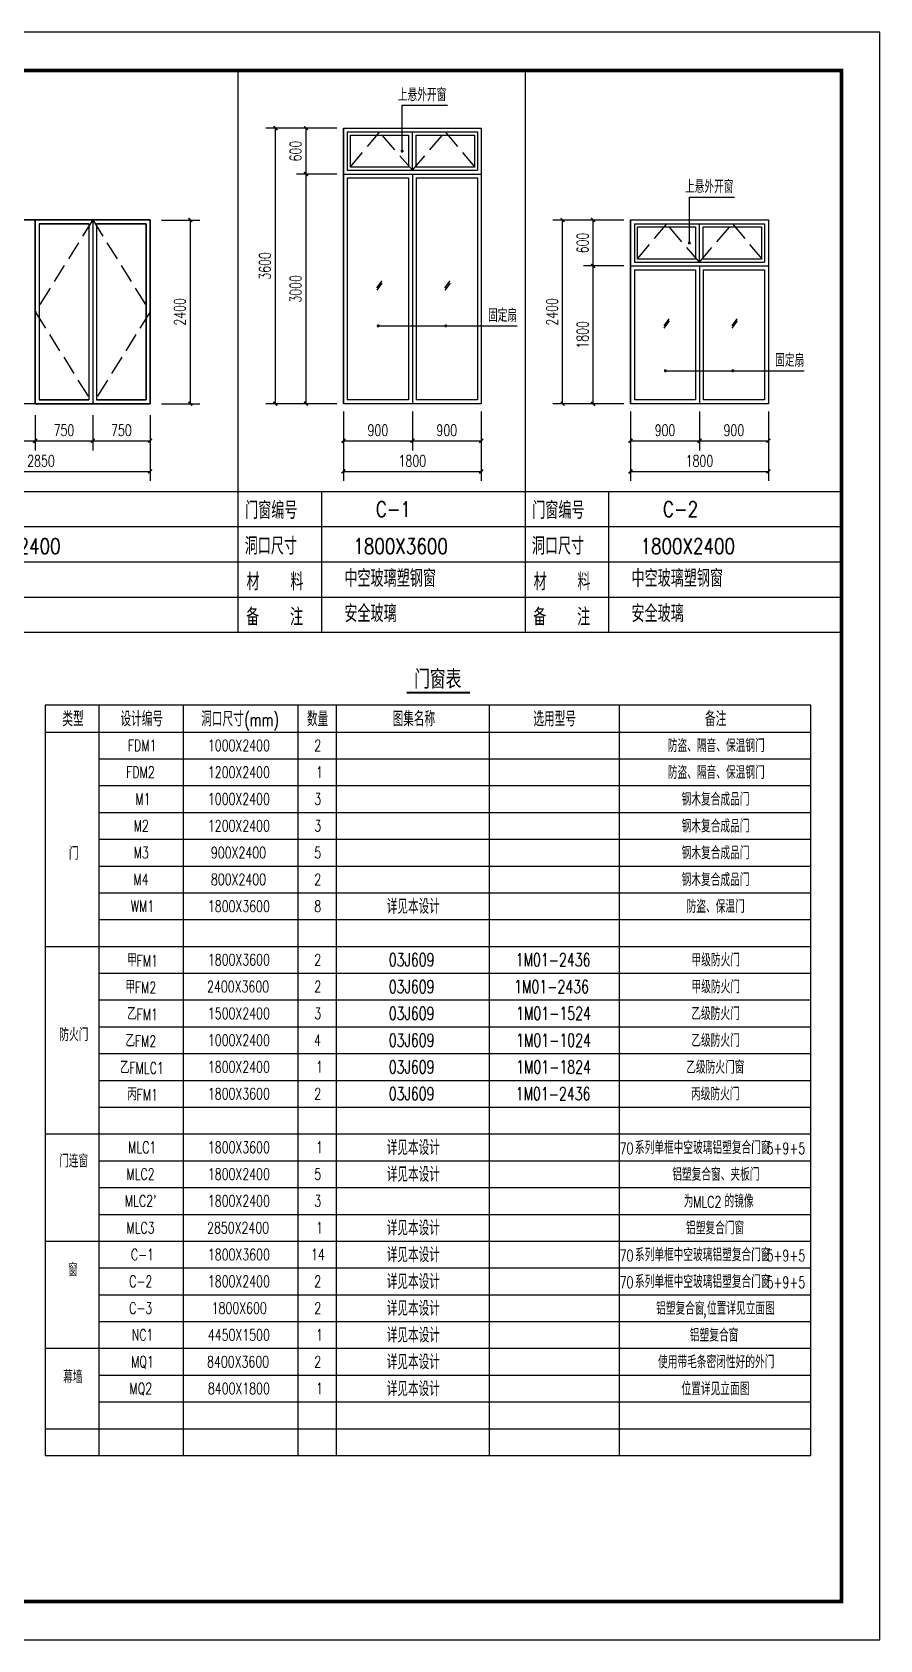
# Model space of a CAD drawing. Extents: x 63793 to 231107, y 20849 to 337643.
# Drawn here: x 157680 to 168755, y 20849 to 41849 of the extents above; entities that cross this region are included whole.
import ezdxf
from ezdxf.enums import TextEntityAlignment as Align

# ---------------------------------------------------------------- set-up
doc = ezdxf.new("R2010")
doc.units = 0
doc.header["$LTSCALE"] = 1000
doc.header["$MEASUREMENT"] = 0
doc.linetypes.add('DASH', pattern=[0.35, 0.25, -0.1])
for name, color, linetype in [('A-TEXT', 7, 'Continuous'), ('DIM_LEAD', 3, 'Continuous'), ('PUB_DIM', 3, 'Continuous'), ('PUB_TAB', 7, 'Continuous'), ('PUB_TEXT', 7, 'Continuous'), ('PUB_TITLE', 4, 'Continuous'), ('SPACE_HATCH', 8, 'Continuous'), ('TEXT', 7, 'Continuous'), ('WALL', 2, 'Continuous'), ('WINDOW', 4, 'Continuous'), ('新块$0$WINDOW', 4, 'Continuous'), ('网格', 144, 'Continuous')]:
    doc.layers.add(name, color=color, linetype=linetype)
doc.styles.add('_TCH_DIM', font='SIMPLEX', dxfattribs={"bigfont": 'GBCBIG'})
doc.styles.add('_TCH_DIM_T3', font='SIMPLEX', dxfattribs={"width": 0.705882, "bigfont": 'GBCBIG'})
doc.styles.add('_TCH_WDTABLE', font='SIMPLEX', dxfattribs={"bigfont": 'GBCBIG'})
doc.styles.add('HZXY', font='ROMAND1', dxfattribs={"width": 0.8, "bigfont": 'HZXY'})
doc.styles.add('XY', font='romans.shx', dxfattribs={"height": 3, "bigfont": 'hzxy.shx'})
doc.styles.add('宋体', font='SimSun.ttf', dxfattribs={"width": 0.7, "height": 3500})
doc.dimstyles.new('_TCH_ARCH&&50', dxfattribs={"dimtxt": 148.75, "dimasz": 50, "dimexe": 125, "dimexo": 150, "dimgap": 63.125, "dimtad": 1, "dimdec": 0, "dimzin": 0, "dimdsep": 46, "dimtxsty": '_TCH_DIM_T3', "dimblk": 'ARCHTICK', "dimcen": 0.09, "dimclrt": 7, "dimazin": 2, "dimtfac": 1, "dimtdec": 0, "dimtix": 1, "dimtmove": 2, "dimatfit": 3, "dimfxl": 0, "dimtolj": 1, "dimtzin": 0, "dimarcsym": 0})

# ---------------------------------------------------------------- blocks, each defined once
blk = doc.blocks.new('_ArchTick')
at = {"color": 0, "linetype": 'ByBlock', "const_width": 0.4}
blk.add_lwpolyline([(-0.5, -0.5), (0.5, 0.5)], dxfattribs=at)
blk = doc.blocks.new('*D546')
at = {"layer": 'Defpoints', "color": 0, "transparency": 16777216}
for p in [(165498, 36643), (167298, 36643), (167298, 36111)]:
    blk.add_point(p, dxfattribs=at)
at = {"layer": 'PUB_DIM', "color": 0, "lineweight": -2, "transparency": 16777216}
for p, q in [((165498, 36493), (165498, 35986)), ((167298, 36493), (167298, 35986)), ((165498, 36111), (167298, 36111))]:
    blk.add_line(p, q, dxfattribs=at)
at = {"layer": 'PUB_DIM', "color": 0, "lineweight": -2, "transparency": 16777216, "xscale": 50, "yscale": 50, "zscale": 50, "rotation": 180}
blk.add_blockref('_ArchTick', (165498, 36111), dxfattribs=at)
at = {"layer": 'PUB_DIM', "color": 0, "lineweight": -2, "transparency": 16777216, "xscale": 50, "yscale": 50, "zscale": 50}
blk.add_blockref('_ArchTick', (167298, 36111), dxfattribs=at)
at = {"layer": 'PUB_DIM', "color": 7, "transparency": 16777216, "insert": (166398, 36249), "char_height": 148.8, "attachment_point": 5, "style": '_TCH_DIM_T3'}
blk.add_mtext('\\A1;1800', dxfattribs=at)
blk = doc.blocks.new('*D547')
at = {"layer": 'Defpoints', "color": 0, "transparency": 16777216}
for p in [(166398, 37043), (167298, 37043), (167298, 36511)]:
    blk.add_point(p, dxfattribs=at)
at = {"layer": 'PUB_DIM', "color": 0, "lineweight": -2, "transparency": 16777216}
for p, q in [((166398, 36893), (166398, 36386)), ((167298, 36893), (167298, 36386)), ((166398, 36511), (167298, 36511))]:
    blk.add_line(p, q, dxfattribs=at)
at = {"layer": 'PUB_DIM', "color": 0, "lineweight": -2, "transparency": 16777216, "xscale": 50, "yscale": 50, "zscale": 50, "rotation": 180}
blk.add_blockref('_ArchTick', (166398, 36511), dxfattribs=at)
at = {"layer": 'PUB_DIM', "color": 0, "lineweight": -2, "transparency": 16777216, "xscale": 50, "yscale": 50, "zscale": 50}
blk.add_blockref('_ArchTick', (167298, 36511), dxfattribs=at)
at = {"layer": 'PUB_DIM', "color": 7, "transparency": 16777216, "insert": (166848, 36649), "char_height": 148.8, "attachment_point": 5, "style": '_TCH_DIM_T3'}
blk.add_mtext('\\A1;900', dxfattribs=at)
blk = doc.blocks.new('*D548')
at = {"layer": 'Defpoints', "color": 0, "transparency": 16777216}
for p in [(165498, 37043), (166398, 37043), (166398, 36511)]:
    blk.add_point(p, dxfattribs=at)
at = {"layer": 'PUB_DIM', "color": 0, "lineweight": -2, "transparency": 16777216}
for p, q in [((165498, 36893), (165498, 36386)), ((166398, 36893), (166398, 36386)), ((165498, 36511), (166398, 36511))]:
    blk.add_line(p, q, dxfattribs=at)
at = {"layer": 'PUB_DIM', "color": 0, "lineweight": -2, "transparency": 16777216, "xscale": 50, "yscale": 50, "zscale": 50, "rotation": 180}
blk.add_blockref('_ArchTick', (165498, 36511), dxfattribs=at)
at = {"layer": 'PUB_DIM', "color": 0, "lineweight": -2, "transparency": 16777216, "xscale": 50, "yscale": 50, "zscale": 50}
blk.add_blockref('_ArchTick', (166398, 36511), dxfattribs=at)
at = {"layer": 'PUB_DIM', "color": 7, "transparency": 16777216, "insert": (165948, 36649), "char_height": 148.8, "attachment_point": 5, "style": '_TCH_DIM_T3'}
blk.add_mtext('\\A1;900', dxfattribs=at)
blk = doc.blocks.new('*D549')
at = {"layer": 'Defpoints', "color": 0, "transparency": 16777216}
for p in [(165009, 38795), (165562, 38795), (165562, 36995)]:
    blk.add_point(p, dxfattribs=at)
at = {"layer": 'PUB_DIM', "color": 0, "lineweight": -2, "transparency": 16777216}
for p, q in [((165412, 38795), (164884, 38795)), ((165009, 36995), (165009, 38795)), ((165412, 36995), (164884, 36995))]:
    blk.add_line(p, q, dxfattribs=at)
at = {"layer": 'PUB_DIM', "color": 0, "lineweight": -2, "transparency": 16777216, "xscale": 50, "yscale": 50, "zscale": 50}
for p, rotation in [((165009, 38795), 90), ((165009, 36995), 270)]:
    blk.add_blockref('_ArchTick', p, dxfattribs=dict(at, rotation=rotation))
at = {"layer": 'PUB_DIM', "color": 7, "transparency": 16777216, "insert": (164872, 37895), "char_height": 148.8, "attachment_point": 5, "rotation": 90, "style": '_TCH_DIM_T3'}
blk.add_mtext('\\A1;1800', dxfattribs=at)
blk = doc.blocks.new('*D550')
at = {"layer": 'Defpoints', "color": 0, "transparency": 16777216}
for p in [(165009, 39395), (165562, 39395), (165562, 38795)]:
    blk.add_point(p, dxfattribs=at)
at = {"layer": 'PUB_DIM', "color": 0, "lineweight": -2, "transparency": 16777216}
for p, q in [((165412, 39395), (164884, 39395)), ((165009, 38795), (165009, 39395)), ((165412, 38795), (164884, 38795))]:
    blk.add_line(p, q, dxfattribs=at)
at = {"layer": 'PUB_DIM', "color": 0, "lineweight": -2, "transparency": 16777216, "xscale": 50, "yscale": 50, "zscale": 50}
for p, rotation in [((165009, 39395), 90), ((165009, 38795), 270)]:
    blk.add_blockref('_ArchTick', p, dxfattribs=dict(at, rotation=rotation))
at = {"layer": 'PUB_DIM', "color": 7, "transparency": 16777216, "insert": (164872, 39095), "char_height": 148.8, "attachment_point": 5, "rotation": 90, "style": '_TCH_DIM_T3'}
blk.add_mtext('\\A1;600', dxfattribs=at)
blk = doc.blocks.new('*D551')
at = {"layer": 'Defpoints', "color": 0, "transparency": 16777216}
for p in [(164609, 39395), (165162, 39395), (165162, 36995)]:
    blk.add_point(p, dxfattribs=at)
at = {"layer": 'PUB_DIM', "color": 0, "lineweight": -2, "transparency": 16777216}
for p, q in [((165012, 39395), (164484, 39395)), ((164609, 36995), (164609, 39395)), ((165012, 36995), (164484, 36995))]:
    blk.add_line(p, q, dxfattribs=at)
at = {"layer": 'PUB_DIM', "color": 0, "lineweight": -2, "transparency": 16777216, "xscale": 50, "yscale": 50, "zscale": 50}
for p, rotation in [((164609, 39395), 90), ((164609, 36995), 270)]:
    blk.add_blockref('_ArchTick', p, dxfattribs=dict(at, rotation=rotation))
at = {"layer": 'PUB_DIM', "color": 7, "transparency": 16777216, "insert": (164472, 38195), "char_height": 148.8, "attachment_point": 5, "rotation": 90, "style": '_TCH_DIM_T3'}
blk.add_mtext('\\A1;2400', dxfattribs=at)
blk = doc.blocks.new('*D552')
at = {"layer": 'Defpoints', "color": 0, "transparency": 16777216}
for p in [(161747, 36643), (163547, 36643), (163547, 36111)]:
    blk.add_point(p, dxfattribs=at)
at = {"layer": 'PUB_DIM', "color": 0, "lineweight": -2, "transparency": 16777216}
for p, q in [((161747, 36493), (161747, 35986)), ((163547, 36493), (163547, 35986)), ((161747, 36111), (163547, 36111))]:
    blk.add_line(p, q, dxfattribs=at)
at = {"layer": 'PUB_DIM', "color": 0, "lineweight": -2, "transparency": 16777216, "xscale": 50, "yscale": 50, "zscale": 50, "rotation": 180}
blk.add_blockref('_ArchTick', (161747, 36111), dxfattribs=at)
at = {"layer": 'PUB_DIM', "color": 0, "lineweight": -2, "transparency": 16777216, "xscale": 50, "yscale": 50, "zscale": 50}
blk.add_blockref('_ArchTick', (163547, 36111), dxfattribs=at)
at = {"layer": 'PUB_DIM', "color": 7, "transparency": 16777216, "insert": (162647, 36249), "char_height": 148.8, "attachment_point": 5, "style": '_TCH_DIM_T3'}
blk.add_mtext('\\A1;1800', dxfattribs=at)
blk = doc.blocks.new('*D553')
at = {"layer": 'Defpoints', "color": 0, "transparency": 16777216}
for p in [(162647, 37043), (163547, 37043), (163547, 36511)]:
    blk.add_point(p, dxfattribs=at)
at = {"layer": 'PUB_DIM', "color": 0, "lineweight": -2, "transparency": 16777216}
for p, q in [((162647, 36893), (162647, 36386)), ((163547, 36893), (163547, 36386)), ((162647, 36511), (163547, 36511))]:
    blk.add_line(p, q, dxfattribs=at)
at = {"layer": 'PUB_DIM', "color": 0, "lineweight": -2, "transparency": 16777216, "xscale": 50, "yscale": 50, "zscale": 50, "rotation": 180}
blk.add_blockref('_ArchTick', (162647, 36511), dxfattribs=at)
at = {"layer": 'PUB_DIM', "color": 0, "lineweight": -2, "transparency": 16777216, "xscale": 50, "yscale": 50, "zscale": 50}
blk.add_blockref('_ArchTick', (163547, 36511), dxfattribs=at)
at = {"layer": 'PUB_DIM', "color": 7, "transparency": 16777216, "insert": (163097, 36649), "char_height": 148.8, "attachment_point": 5, "style": '_TCH_DIM_T3'}
blk.add_mtext('\\A1;900', dxfattribs=at)
blk = doc.blocks.new('*D554')
at = {"layer": 'Defpoints', "color": 0, "transparency": 16777216}
for p in [(161747, 37043), (162647, 37043), (162647, 36511)]:
    blk.add_point(p, dxfattribs=at)
at = {"layer": 'PUB_DIM', "color": 0, "lineweight": -2, "transparency": 16777216}
for p, q in [((161747, 36893), (161747, 36386)), ((162647, 36893), (162647, 36386)), ((161747, 36511), (162647, 36511))]:
    blk.add_line(p, q, dxfattribs=at)
at = {"layer": 'PUB_DIM', "color": 0, "lineweight": -2, "transparency": 16777216, "xscale": 50, "yscale": 50, "zscale": 50, "rotation": 180}
blk.add_blockref('_ArchTick', (161747, 36511), dxfattribs=at)
at = {"layer": 'PUB_DIM', "color": 0, "lineweight": -2, "transparency": 16777216, "xscale": 50, "yscale": 50, "zscale": 50}
blk.add_blockref('_ArchTick', (162647, 36511), dxfattribs=at)
at = {"layer": 'PUB_DIM', "color": 7, "transparency": 16777216, "insert": (162197, 36649), "char_height": 148.8, "attachment_point": 5, "style": '_TCH_DIM_T3'}
blk.add_mtext('\\A1;900', dxfattribs=at)
blk = doc.blocks.new('*D555')
at = {"layer": 'Defpoints', "color": 0, "transparency": 16777216}
for p in [(161258, 39995), (161811, 39995), (161811, 36995)]:
    blk.add_point(p, dxfattribs=at)
at = {"layer": 'PUB_DIM', "color": 0, "lineweight": -2, "transparency": 16777216}
for p, q in [((161661, 39995), (161133, 39995)), ((161258, 36995), (161258, 39995)), ((161661, 36995), (161133, 36995))]:
    blk.add_line(p, q, dxfattribs=at)
at = {"layer": 'PUB_DIM', "color": 0, "lineweight": -2, "transparency": 16777216, "xscale": 50, "yscale": 50, "zscale": 50}
for p, rotation in [((161258, 39995), 90), ((161258, 36995), 270)]:
    blk.add_blockref('_ArchTick', p, dxfattribs=dict(at, rotation=rotation))
at = {"layer": 'PUB_DIM', "color": 7, "transparency": 16777216, "insert": (161121, 38495), "char_height": 148.8, "attachment_point": 5, "rotation": 90, "style": '_TCH_DIM_T3'}
blk.add_mtext('\\A1;3000', dxfattribs=at)
blk = doc.blocks.new('*D556')
at = {"layer": 'Defpoints', "color": 0, "transparency": 16777216}
for p in [(161258, 40595), (161811, 40595), (161811, 39995)]:
    blk.add_point(p, dxfattribs=at)
at = {"layer": 'PUB_DIM', "color": 0, "lineweight": -2, "transparency": 16777216}
for p, q in [((161661, 40595), (161133, 40595)), ((161258, 39995), (161258, 40595)), ((161661, 39995), (161133, 39995))]:
    blk.add_line(p, q, dxfattribs=at)
at = {"layer": 'PUB_DIM', "color": 0, "lineweight": -2, "transparency": 16777216, "xscale": 50, "yscale": 50, "zscale": 50}
for p, rotation in [((161258, 40595), 90), ((161258, 39995), 270)]:
    blk.add_blockref('_ArchTick', p, dxfattribs=dict(at, rotation=rotation))
at = {"layer": 'PUB_DIM', "color": 7, "transparency": 16777216, "insert": (161121, 40295), "char_height": 148.8, "attachment_point": 5, "rotation": 90, "style": '_TCH_DIM_T3'}
blk.add_mtext('\\A1;600', dxfattribs=at)
blk = doc.blocks.new('*D557')
at = {"layer": 'Defpoints', "color": 0, "transparency": 16777216}
for p in [(160858, 40595), (161411, 40595), (161411, 36995)]:
    blk.add_point(p, dxfattribs=at)
at = {"layer": 'PUB_DIM', "color": 0, "lineweight": -2, "transparency": 16777216}
for p, q in [((161261, 40595), (160733, 40595)), ((160858, 36995), (160858, 40595)), ((161261, 36995), (160733, 36995))]:
    blk.add_line(p, q, dxfattribs=at)
at = {"layer": 'PUB_DIM', "color": 0, "lineweight": -2, "transparency": 16777216, "xscale": 50, "yscale": 50, "zscale": 50}
for p, rotation in [((160858, 40595), 90), ((160858, 36995), 270)]:
    blk.add_blockref('_ArchTick', p, dxfattribs=dict(at, rotation=rotation))
at = {"layer": 'PUB_DIM', "color": 7, "transparency": 16777216, "insert": (160721, 38795), "char_height": 148.8, "attachment_point": 5, "rotation": 90, "style": '_TCH_DIM_T3'}
blk.add_mtext('\\A1;3600', dxfattribs=at)
blk = doc.blocks.new('*D561')
at = {"layer": 'Defpoints', "color": 0, "transparency": 16777216}
for p in [(156371, 36995), (159221, 36995), (159221, 36111)]:
    blk.add_point(p, dxfattribs=at)
at = {"layer": 'PUB_DIM', "color": 0, "lineweight": -2, "transparency": 16777216}
for p, q in [((156371, 36845), (156371, 35986)), ((159221, 36845), (159221, 35986)), ((156371, 36111), (159221, 36111))]:
    blk.add_line(p, q, dxfattribs=at)
at = {"layer": 'PUB_DIM', "color": 0, "lineweight": -2, "transparency": 16777216, "xscale": 50, "yscale": 50, "zscale": 50, "rotation": 180}
blk.add_blockref('_ArchTick', (156371, 36111), dxfattribs=at)
at = {"layer": 'PUB_DIM', "color": 0, "lineweight": -2, "transparency": 16777216, "xscale": 50, "yscale": 50, "zscale": 50}
blk.add_blockref('_ArchTick', (159221, 36111), dxfattribs=at)
at = {"layer": 'PUB_DIM', "color": 7, "transparency": 16777216, "insert": (157796, 36249), "char_height": 148.8, "attachment_point": 5, "style": '_TCH_DIM_T3'}
blk.add_mtext('\\A1;2850', dxfattribs=at)
blk = doc.blocks.new('*D562')
at = {"layer": 'Defpoints', "color": 0, "transparency": 16777216}
for p in [(158471, 36995), (159221, 36995), (159221, 36511)]:
    blk.add_point(p, dxfattribs=at)
at = {"layer": 'PUB_DIM', "color": 0, "lineweight": -2, "transparency": 16777216}
for p, q in [((158471, 36845), (158471, 36386)), ((159221, 36845), (159221, 36386)), ((158471, 36511), (159221, 36511))]:
    blk.add_line(p, q, dxfattribs=at)
at = {"layer": 'PUB_DIM', "color": 0, "lineweight": -2, "transparency": 16777216, "xscale": 50, "yscale": 50, "zscale": 50, "rotation": 180}
blk.add_blockref('_ArchTick', (158471, 36511), dxfattribs=at)
at = {"layer": 'PUB_DIM', "color": 0, "lineweight": -2, "transparency": 16777216, "xscale": 50, "yscale": 50, "zscale": 50}
blk.add_blockref('_ArchTick', (159221, 36511), dxfattribs=at)
at = {"layer": 'PUB_DIM', "color": 7, "transparency": 16777216, "insert": (158846, 36649), "char_height": 148.8, "attachment_point": 5, "style": '_TCH_DIM_T3'}
blk.add_mtext('\\A1;750', dxfattribs=at)
blk = doc.blocks.new('*D563')
at = {"layer": 'Defpoints', "color": 0, "transparency": 16777216}
for p in [(157721, 36995), (158471, 36995), (158471, 36511)]:
    blk.add_point(p, dxfattribs=at)
at = {"layer": 'PUB_DIM', "color": 0, "lineweight": -2, "transparency": 16777216}
for p, q in [((157721, 36845), (157721, 36386)), ((158471, 36845), (158471, 36386)), ((157721, 36511), (158471, 36511))]:
    blk.add_line(p, q, dxfattribs=at)
at = {"layer": 'PUB_DIM', "color": 0, "lineweight": -2, "transparency": 16777216, "xscale": 50, "yscale": 50, "zscale": 50, "rotation": 180}
blk.add_blockref('_ArchTick', (157721, 36511), dxfattribs=at)
at = {"layer": 'PUB_DIM', "color": 0, "lineweight": -2, "transparency": 16777216, "xscale": 50, "yscale": 50, "zscale": 50}
blk.add_blockref('_ArchTick', (158471, 36511), dxfattribs=at)
at = {"layer": 'PUB_DIM', "color": 7, "transparency": 16777216, "insert": (158096, 36649), "char_height": 148.8, "attachment_point": 5, "style": '_TCH_DIM_T3'}
blk.add_mtext('\\A1;750', dxfattribs=at)
blk = doc.blocks.new('*D564')
at = {"layer": 'Defpoints', "color": 0, "transparency": 16777216}
for p in [(157046, 36995), (157721, 36995), (157721, 36511)]:
    blk.add_point(p, dxfattribs=at)
at = {"layer": 'PUB_DIM', "color": 0, "lineweight": -2, "transparency": 16777216}
for p, q in [((157046, 36845), (157046, 36386)), ((157721, 36845), (157721, 36386)), ((157046, 36511), (157721, 36511))]:
    blk.add_line(p, q, dxfattribs=at)
at = {"layer": 'PUB_DIM', "color": 0, "lineweight": -2, "transparency": 16777216, "xscale": 50, "yscale": 50, "zscale": 50, "rotation": 180}
blk.add_blockref('_ArchTick', (157046, 36511), dxfattribs=at)
at = {"layer": 'PUB_DIM', "color": 0, "lineweight": -2, "transparency": 16777216, "xscale": 50, "yscale": 50, "zscale": 50}
blk.add_blockref('_ArchTick', (157721, 36511), dxfattribs=at)
at = {"layer": 'PUB_DIM', "color": 7, "transparency": 16777216, "insert": (157384, 36649), "char_height": 148.8, "attachment_point": 5, "style": '_TCH_DIM_T3'}
blk.add_mtext('\\A1;675', dxfattribs=at)
blk = doc.blocks.new('*D566')
at = {"layer": 'Defpoints', "color": 0, "transparency": 16777216}
for p in [(159221, 39395), (159747, 39395), (159221, 36995)]:
    blk.add_point(p, dxfattribs=at)
at = {"layer": 'PUB_DIM', "color": 0, "lineweight": -2, "transparency": 16777216}
for p, q in [((159371, 39395), (159872, 39395)), ((159747, 36995), (159747, 39395)), ((159371, 36995), (159872, 36995))]:
    blk.add_line(p, q, dxfattribs=at)
at = {"layer": 'PUB_DIM', "color": 0, "lineweight": -2, "transparency": 16777216, "xscale": 50, "yscale": 50, "zscale": 50}
for p, rotation in [((159747, 39395), 90), ((159747, 36995), 270)]:
    blk.add_blockref('_ArchTick', p, dxfattribs=dict(at, rotation=rotation))
at = {"layer": 'PUB_DIM', "color": 7, "transparency": 16777216, "insert": (159609, 38195), "char_height": 148.8, "attachment_point": 5, "rotation": 90, "style": '_TCH_DIM_T3'}
blk.add_mtext('\\A1;2400', dxfattribs=at)

msp = doc.modelspace()

# ---------------------------------------------------------------- linework, layer by layer
at = {"ltscale": 5}
for p, q in [((161464.3, 34006.3), (161464.3, 35846.3)), ((165215.4, 34006.3), (165215.4, 35846.3)), ((168254.7, 35386.3), (140304.7, 35386.3)), ((168254.7, 34926.3), (140304.7, 34926.3)), ((168254.7, 34466.3), (140304.7, 34466.3))]:
    msp.add_line(p, q, dxfattribs=at)
at = {"color": 0, "const_width": 27}
msp.add_lwpolyline([(162570.8, 33222.8), (163399.1, 33222.8)], dxfattribs=at)
at = {"layer": 'DIM_LEAD'}
for p, q in [((162514.7, 40295.3), (162514.7, 40894.2)), ((162514.7, 40295.3), (162514.7, 40894.2)), ((162514.7, 40894.2), (163104.7, 40894.2)), ((166265.7, 39095.3), (166265.7, 39694.2)), ((166265.7, 39095.3), (166265.7, 39694.2)), ((166265.7, 39694.2), (166855.7, 39694.2)), ((162201.7, 38012.6), (163594.1, 38012.6)), ((162201.7, 38012.6), (163594.1, 38012.6)), ((163082.8, 38012.6), (163594.1, 38012.6)), ((163594.1, 38012.6), (164015.8, 38012.6)), ((165952.7, 37426.5), (167345.1, 37426.5)), ((165952.7, 37426.5), (167345.1, 37426.5)), ((166833.9, 37426.5), (167345.1, 37426.5)), ((167345.1, 37426.5), (167766.8, 37426.5))]:
    msp.add_line(p, q, dxfattribs=at)
at = {"layer": 'DIM_LEAD', "const_width": 20}
for points in [[(162514.7, 40285.3, 1), (162514.7, 40305.3, 1)], [(162514.7, 40285.3, 1), (162514.7, 40305.3, 1)], [(166265.7, 39085.3, 1), (166265.7, 39105.3, 1)], [(166265.7, 39085.3, 1), (166265.7, 39105.3, 1)], [(162191.7, 38012.6, 1), (162211.7, 38012.6, 1)], [(162191.7, 38012.6, 1), (162211.7, 38012.6, 1)], [(163072.8, 38012.6, 1), (163092.8, 38012.6, 1)], [(165942.7, 37426.5, 1), (165962.7, 37426.5, 1)], [(165942.7, 37426.5, 1), (165962.7, 37426.5, 1)], [(166823.9, 37426.5, 1), (166843.9, 37426.5, 1)]]:
    msp.add_lwpolyline(points, format="xyb", close=True, dxfattribs=at)
at = {"layer": 'PUB_TAB'}
msp.add_lwpolyline([(157850.9, 23256.8), (167850.9, 23256.8), (167850.9, 33056.8), (157850.9, 33056.8)], close=True, dxfattribs=at)
for points in [[(158550.9, 33056.8), (158550.9, 23256.8)], [(159650.9, 33056.8), (159650.9, 23256.8)], [(161150.9, 33056.8), (161150.9, 23256.8)], [(161650.9, 33056.8), (161650.9, 23256.8)], [(163650.9, 33056.8), (163650.9, 23256.8)], [(165350.9, 33056.8), (165350.9, 23256.8)], [(157850.9, 32706.8), (167850.9, 32706.8)], [(158550.9, 32356.8), (167850.9, 32356.8)], [(158550.9, 32006.8), (167850.9, 32006.8)], [(158550.9, 31656.8), (167850.9, 31656.8)], [(158550.9, 31306.8), (167850.9, 31306.8)], [(158550.9, 30956.8), (167850.9, 30956.8)], [(158550.9, 30606.8), (167850.9, 30606.8)], [(158550.9, 30256.8), (167850.9, 30256.8)], [(157850.9, 29906.8), (167850.9, 29906.8)], [(158550.9, 29556.8), (167850.9, 29556.8)], [(158550.9, 29206.8), (167850.9, 29206.8)], [(158550.9, 28856.8), (167850.9, 28856.8)], [(158550.9, 28506.8), (167850.9, 28506.8)], [(158550.9, 28156.8), (167850.9, 28156.8)], [(158550.9, 27806.8), (167850.9, 27806.8)], [(157850.9, 27456.8), (167850.9, 27456.8)], [(158550.9, 27106.8), (167850.9, 27106.8)], [(158550.9, 26756.8), (167850.9, 26756.8)], [(158550.9, 26406.8), (167850.9, 26406.8)], [(157850.9, 26056.8), (167850.9, 26056.8)], [(158550.9, 25706.8), (167850.9, 25706.8)], [(158550.9, 25356.8), (167850.9, 25356.8)], [(158550.9, 25006.8), (167850.9, 25006.8)], [(157850.9, 24656.8), (167850.9, 24656.8)], [(158550.9, 24306.8), (167850.9, 24306.8)], [(158550.9, 23956.8), (167850.9, 23956.8)], [(157850.9, 23606.8), (167850.9, 23606.8)]]:
    msp.add_lwpolyline(points, dxfattribs=at)
at = {"layer": 'PUB_TITLE'}
msp.add_lwpolyline([(139054.7, 20848.8), (168754.7, 20848.8), (168754.7, 41848.8), (139054.7, 41848.8)], close=True, dxfattribs=at)
at = {"layer": 'PUB_TITLE', "const_width": 50}
msp.add_lwpolyline([(140304.7, 21348.8), (168254.7, 21348.8), (168254.7, 41348.8), (140304.7, 41348.8)], close=True, dxfattribs=at)
at = {"layer": 'SPACE_HATCH', "linetype": 'DASH'}
for points in [[(162647, 40045.3), (162217, 40545.3), (161797, 40045.3)], [(162647, 40045.3), (163077, 40545.3), (163497, 40045.3)], [(158471.1, 39395.3), (157721.1, 38195.3), (158471.1, 36995.3)], [(158471.1, 39395.3), (159221.1, 38195.3), (158471.1, 36995.3)], [(166398, 38845.3), (165968, 39345.3), (165548, 38845.3)], [(166398, 38845.3), (166828, 39345.3), (167248, 38845.3)]]:
    msp.add_lwpolyline(points, dxfattribs=at)
at = {"layer": 'WALL', "ltscale": 5}
for p, q in [((160368.6, 41348.8), (160368.6, 34006.3)), ((164119.7, 41348.8), (164119.7, 34006.3)), ((168254.7, 35846.3), (140304.7, 35846.3)), ((168254.7, 34006.3), (140304.7, 34006.3))]:
    msp.add_line(p, q, dxfattribs=at)
at = {"layer": 'WINDOW'}
for p, q in [((162247.6, 38601.5), (162180.1, 38508.2)), ((162250.6, 38571.7), (162183.1, 38478.4)), ((163136.1, 38601.5), (163068.6, 38508.2)), ((163139.1, 38571.7), (163071.6, 38478.4)), ((165998.7, 38106.3), (165931.1, 38013.1)), ((166001.6, 38076.6), (165934.1, 37983.3)), ((166887.1, 38106.3), (166819.6, 38013.1)), ((166890.1, 38076.6), (166822.6, 37983.3))]:
    msp.add_line(p, q, dxfattribs=at)
at = {"layer": '新块$0$WINDOW'}
for p, q in [((161747, 40595.3), (161747, 36995.3)), ((161797, 40545.3), (161797, 40045.3)), ((162647, 40045.3), (162647, 40545.3)), ((161747, 39995.3), (163547, 39995.3)), ((161797, 40045.3), (163447, 40045.3)), ((161797, 40045.3), (163497, 40045.3)), ((161797, 39945.3), (161797, 37045.3)), ((161797, 39945.3), (162597, 39945.3)), ((162597, 39945.3), (162597, 37045.3)), ((162647, 39995.3), (162647, 36995.3)), ((162697, 39945.3), (162697, 37045.3)), ((162697, 39945.3), (163497, 39945.3)), ((159221.1, 39395.3), (156370.9, 39395.3)), ((156420.9, 39395.3), (159171.1, 39395.3)), ((159221.1, 39395.3), (157721.1, 39395.3)), ((157721.1, 39395.3), (157721.1, 36995.3)), ((157721.1, 39395.3), (157721.1, 39345.3)), ((157771.1, 39345.3), (157771.1, 37045.3)), ((158421.1, 39345.3), (158421.1, 37045.3)), ((158471.1, 39395.3), (158471.1, 37045.3)), ((158471.1, 39395.3), (158471.1, 39345.3)), ((158521.1, 39345.3), (158521.1, 37045.3)), ((159221.1, 39395.3), (159221.1, 36995.3)), ((159221.1, 39395.3), (159221.1, 36995.3)), ((159221.1, 39395.3), (159221.1, 39345.3)), ((165498, 39395.3), (165498, 36995.3)), ((165548, 39345.3), (165548, 38845.3)), ((166398, 38845.3), (166398, 39345.3)), ((165498, 38795.3), (167298, 38795.3)), ((165548, 38845.3), (167198, 38845.3)), ((165548, 38845.3), (167248, 38845.3)), ((165548, 38745.3), (165548, 37045.3)), ((165548, 38745.3), (166348, 38745.3)), ((166348, 38745.3), (166348, 37045.3)), ((166398, 38795.3), (166398, 36995.3)), ((166448, 38745.3), (166448, 37045.3)), ((166448, 38745.3), (167248, 38745.3)), ((157771.1, 38145.3), (157771.1, 37045.3)), ((158471.1, 38145.3), (158471.1, 36995.3)), ((158521.1, 38145.3), (158521.1, 37045.3)), ((157721.1, 36995.3), (159221.1, 36995.3)), ((157771.1, 37045.3), (158421.1, 37045.3)), ((158521.1, 37045.3), (159171.1, 37045.3)), ((163547, 36995.3), (161747, 36995.3)), ((162597, 37045.3), (161797, 37045.3)), ((163497, 37045.3), (162697, 37045.3)), ((167298, 36995.3), (165498, 36995.3)), ((166348, 37045.3), (165548, 37045.3)), ((167248, 37045.3), (166448, 37045.3))]:
    msp.add_line(p, q, dxfattribs=at)
for points in [[(161747, 36995.3), (161747, 40595.3), (163547, 40595.3), (163547, 36995.3)], [(161797, 40545.3), (163497, 40545.3), (163497, 40045.3)], [(163497, 39945.3), (163497, 37045.3)], [(157721.1, 36995.3), (157721.1, 39395.3), (159221.1, 39395.3), (159221.1, 36995.3)], [(159221.1, 36995.3), (159221.1, 39395.3), (157721.1, 39395.3)], [(158421.1, 39345.3), (157771.1, 39345.3)], [(157771.1, 39345.3), (158421.1, 39345.3)], [(159171.1, 37045.3), (159171.1, 39345.3), (158521.1, 39345.3)], [(158521.1, 39345.3), (159171.1, 39345.3), (159171.1, 37045.3), (158521.1, 37045.3)], [(165498, 36995.3), (165498, 39395.3), (167298, 39395.3), (167298, 36995.3)], [(165548, 39345.3), (167248, 39345.3), (167248, 38845.3)], [(167248, 38745.3), (167248, 37045.3)], [(159171.1, 37045.3), (159171.1, 38145.3)], [(158421.1, 37045.3), (157771.1, 37045.3)]]:
    msp.add_lwpolyline(points, dxfattribs=at)
for points in [[(162597, 40085.3), (161837, 40085.3), (161837, 40505.3), (162597, 40505.3), (162597, 40085.3)], [(162697, 40085.3), (162697, 40505.3), (163457, 40505.3), (163457, 40085.3), (162697, 40085.3)], [(156370.9, 39395.3), (159221.1, 39395.3), (159221.1, 36995.3), (156370.9, 36995.3)], [(166348, 38885.3), (165588, 38885.3), (165588, 39305.3), (166348, 39305.3), (166348, 38885.3)], [(166448, 38885.3), (166448, 39305.3), (167208, 39305.3), (167208, 38885.3), (166448, 38885.3)]]:
    msp.add_lwpolyline(points, close=True, dxfattribs=at)
at = {"layer": '网格'}
msp.add_line((159221.1, 36995.3), (159221.1, 39395.3), dxfattribs=at)

# ---------------------------------------------------------------- texts
at = {"layer": 'A-TEXT', "color": 3, "style": 'XY', "width": 0.8}
for s, p in [('门窗编号', (160462.5, 35490.6)), ('门窗编号', (164213.6, 35490.6)), ('洞口尺寸', (160456.9, 35024.6)), ('洞口尺寸', (164208, 35024.6)), ('材   料', (160480.8, 34558.5)), ('中空玻璃塑钢窗', (161759.1, 34602.4)), ('材   料', (164231.8, 34558.5)), ('中空玻璃塑钢窗', (165510.1, 34602.4)), ('备   注', (160475.8, 34098.5)), ('安全玻璃', (161759.1, 34142.4)), ('备   注', (164226.9, 34098.5)), ('安全玻璃', (165510.1, 34142.4))]:
    msp.add_text(s, height=224.84, dxfattribs=at).set_placement(p)
at = {"layer": 'PUB_TAB', "style": '_TCH_WDTABLE'}
for s, height, p in [('类型', 192.91, (158075.4, 32781.8)), ('设计编号', 192.91, (158833.9, 32781.8)), ('洞口尺寸', 192.91, (159888.7, 32781.8)), ('数量', 192.91, (161271.2, 32781.8)), ('图集名称', 192.91, (162389.2, 32781.8)), ('选用型号', 192.91, (164228.7, 32781.8)), ('备注', 192.91, (166470.1, 32781.8)), ('防盗、隔音、保温钢门', 168.79, (165984.4, 32444.3)), ('防盗、隔音、保温钢门', 168.79, (165984.4, 32094.3)), ('钢木复合成品门', 168.79, (166165, 31744.3)), ('钢木复合成品门', 168.79, (166165, 31394.3)), ('门', 168.8, (158160, 31038.1)), ('钢木复合成品门', 168.79, (166165, 31044.3)), ('钢木复合成品门', 168.79, (166165, 30694.3)), ('详见本设计', 192.91, (162312.6, 30331.8)), ('防盗、保温门', 168.79, (166230.1, 30344.3)), ('乙', 168.8, (158922, 28944.3)), ('乙级防火门', 168.79, (166291.6, 28944.3)), ('防火门', 168.79, (158035.3, 28669.7)), ('乙级防火门', 168.79, (166291.6, 28594.3)), ('乙', 168.8, (158899.5, 28594.3)), ('乙', 168.8, (158827, 28244.3)), ('乙级防火门窗', 168.79, (166225.5, 28244.3)), ('丙', 168.8, (158922, 27894.3)), ('丙级防火门', 168.79, (166287.8, 27894.3)), ('详见本设计', 192.91, (162312.6, 27181.8)), ('系列单框中空玻璃铝塑复合门窗', 168.794, (165555, 27194.3)), ('门连窗', 168.79, (158032.5, 27019.3)), ('详见本设计', 192.91, (162312.6, 26831.8)), ('铝塑复合窗、夹板门', 168.79, (166043, 26844.3)), ('为', 168.8, (166192.7, 26494.3)), ('的镜像', 168.79, (166725.6, 26494.3)), ('详见本设计', 192.91, (162312.6, 26131.8)), ('铝塑复合门窗', 168.79, (166222.7, 26144.3)), ('详见本设计', 192.91, (162312.6, 25781.8)), ('系列单框中空玻璃铝塑复合门窗', 168.794, (165555, 25794.3)), ('窗', 168.8, (158149.7, 25599.5)), ('详见本设计', 192.91, (162312.6, 25431.8)), ('系列单框中空玻璃铝塑复合门窗', 168.794, (165555, 25444.3)), ('详见本设计', 192.91, (162312.6, 25081.8)), ('铝塑复合窗', 168.79, (165831.9, 25094.3)), ('位置详见立面图', 168.79, (166496.2, 25094.3)), ('详见本设计', 192.91, (162312.6, 24731.8)), ('铝塑复合窗', 168.79, (166272.9, 24744.3)), ('详见本设计', 192.91, (162312.6, 24381.8)), ('使用带毛条密闭性好的外门', 168.794, (165857.8, 24394.3)), ('幕墙', 168.79, (158085.5, 24199.5)), ('详见本设计', 192.91, (162312.6, 24031.8)), ('位置详见立面图', 168.79, (166164, 24044.3))]:
    msp.add_text(s, height=height, dxfattribs=at).set_placement(p)
at = {"layer": 'PUB_TAB', "style": '_TCH_WDTABLE', "width": 0.705882}
for s, height, p in [('(mm)', 170, (160450.4, 32781.8)), ('FDM1', 148.75, (158930.9, 32457.5)), ('1000X2400', 148.75, (159975.9, 32457.5)), ('2', 148.8, (161365.9, 32457.5)), ('FDM2', 148.75, (158908.4, 32107.5)), ('1200X2400', 148.75, (159975.9, 32107.5)), ('1', 148.8, (161388.4, 32107.5)), ('M1', 148.75, (159028.4, 31757.5)), ('1000X2400', 148.75, (159975.9, 31757.5)), ('3', 148.8, (161365.9, 31757.5)), ('M2', 148.75, (159005.9, 31407.5)), ('1200X2400', 148.75, (159975.9, 31407.5)), ('3', 148.8, (161365.9, 31407.5)), ('M3', 148.75, (159005.9, 31057.5)), ('900X2400', 148.75, (160015.9, 31057.5)), ('5', 148.8, (161365.9, 31057.5)), ('M4', 148.75, (159003.4, 30707.5)), ('800X2400', 148.75, (160015.9, 30707.5)), ('2', 148.8, (161365.9, 30707.5)), ('WM1', 148.75, (158968.4, 30357.5)), ('1800X3600', 148.75, (159975.9, 30357.5)), ('8', 148.8, (161365.9, 30357.5)), ('1800X3600', 148.75, (159975.9, 29657.5)), ('2', 148.8, (161365.9, 29657.5)), ('03J609', 170, (162339.5, 29646.8)), ('2400X3600', 148.75, (159965.9, 29307.5)), ('2', 148.8, (161365.9, 29307.5)), ('03J609', 170, (162339.5, 29296.8)), ('FM1', 148.75, (159044.9, 28944.3)), ('1500X2400', 148.75, (159975.9, 28957.5)), ('3', 148.8, (161365.9, 28957.5)), ('03J609', 170, (162339.5, 28946.8)), ('FM2', 148.75, (159022.4, 28594.3)), ('1000X2400', 148.75, (159975.9, 28607.5)), ('4', 148.8, (161363.4, 28607.5)), ('03J609', 170, (162339.5, 28596.8)), ('FMLC1', 148.75, (158949.9, 28244.3)), ('1800X2400', 148.75, (159975.9, 28257.5)), ('1', 148.8, (161388.4, 28257.5)), ('03J609', 170, (162339.5, 28246.8)), ('FM1', 148.75, (159044.9, 27894.3)), ('1800X3600', 148.75, (159975.9, 27907.5)), ('2', 148.8, (161365.9, 27907.5)), ('03J609', 170, (162339.5, 27896.8)), ('MLC1', 148.75, (158933.4, 27207.5)), ('1800X3600', 148.75, (159975.9, 27207.5)), ('1', 148.8, (161388.4, 27207.5)), ('70', 148.75, (165355, 27194.3)), ('5+9+5', 148.75, (167275.2, 27194.3)), ('MLC2', 148.75, (158910.9, 26857.5)), ('1800X2400', 148.75, (159975.9, 26857.5)), ('5', 148.8, (161365.9, 26857.5)), ("MLC2'", 148.75, (158890.9, 26507.5)), ('1800X2400', 148.75, (159975.9, 26507.5)), ('3', 148.8, (161365.9, 26507.5)), ('MLC2', 148.75, (166315.6, 26494.3)), ('MLC3', 148.75, (158910.9, 26157.5)), ('2850X2400', 148.75, (159965.9, 26157.5)), ('1', 148.8, (161388.4, 26157.5)), ('C-1', 148.75, (158970.9, 25807.5)), ('1800X3600', 148.75, (159975.9, 25807.5)), ('14', 148.75, (161323.4, 25807.5)), ('70', 148.75, (165355, 25794.3)), ('5+9+5', 148.75, (167275.2, 25794.3)), ('C-2', 148.75, (158948.4, 25457.5)), ('1800X2400', 148.75, (159975.9, 25457.5)), ('2', 148.8, (161365.9, 25457.5)), ('70', 148.75, (165355, 25444.3)), ('5+9+5', 148.75, (167275.2, 25444.3)), ('C-3', 148.75, (158948.4, 25107.5)), ('1800X600', 148.75, (160025.9, 25107.5)), ('2', 148.8, (161365.9, 25107.5)), (',', 148.8, (166446.2, 25094.3)), ('NC1', 148.75, (158980.9, 24757.5)), ('4450X1500', 148.75, (159975.9, 24757.5)), ('1', 148.8, (161388.4, 24757.5)), ('MQ1', 148.75, (158973.4, 24407.5)), ('8400X3600', 148.75, (159965.9, 24407.5)), ('2', 148.8, (161365.9, 24407.5)), ('MQ2', 148.75, (158950.9, 24057.5)), ('8400X1800', 148.75, (159975.9, 24057.5)), ('1', 148.8, (161388.4, 24057.5))]:
    msp.add_text(s, height=height, dxfattribs=at).set_placement(p)
at = {"layer": 'PUB_TAB', "color": 3, "style": '_TCH_WDTABLE'}
for s, height, p in [('甲级防火门', 168.79, (166294.4, 29644.3)), ('甲', 168.8, (158922, 29644.3)), ('甲', 168.8, (158899.5, 29294.3)), ('甲级防火门', 168.79, (166294.4, 29294.3))]:
    msp.add_text(s, height=height, dxfattribs=at).set_placement(p)
at = {"layer": 'PUB_TAB', "color": 3, "style": '_TCH_WDTABLE', "width": 0.705882}
for s, height, p in [('FM1', 148.75, (159044.9, 29644.3)), ('1M01-2436', 170, (163996.8, 29646.8)), ('FM2', 148.75, (159022.4, 29294.3)), ('1M01-2436', 170, (163976.8, 29296.8)), ('1M01-1524', 170, (164002.5, 28946.8)), ('1M01-1024', 170, (164002.5, 28596.8)), ('1M01-1824', 170, (164002.5, 28246.8)), ('1M01-2436', 170, (163996.8, 27896.8))]:
    msp.add_text(s, height=height, dxfattribs=at).set_placement(p)
at = {"layer": 'PUB_TEXT', "style": '_TCH_DIM'}
for s, p in [('上悬外开窗', (162458.3, 40946.7)), ('上悬外开窗', (166209.3, 39746.7)), ('固定扇', (163635.6, 38065.1)), ('固定扇', (167386.7, 37479))]:
    msp.add_text(s, height=168.79, dxfattribs=at).set_placement(p)
at = {"layer": 'PUB_TEXT', "style": '宋体', "width": 0.7}
msp.add_text('门窗表', height=215.32, dxfattribs=at).set_placement((162671, 33296.6))
at = {"layer": 'TEXT', "style": 'HZXY', "width": 0.8}
for s, p in [('C-1', (162629.3, 35617.7)), ('C-2', (166380.3, 35617.7)), ('2850X2400', (158051.6, 35135)), ('1800X3600', (163111.3, 35135)), ('1800X2400', (166862.4, 35135))]:
    msp.add_text(s, height=200, dxfattribs=at).set_placement(p, align=Align.MIDDLE_RIGHT)

# ---------------------------------------------------------------- dimensions: what is measured, and where the dimension line sits
at = {"layer": 'PUB_DIM'}
for p1, p2, distance, text, picture, middle in [((161411.3, 36995.3), (161411.3, 40595.3), 553.2, '3600', '*D557', (160720.6, 38795.3)), ((161811.3, 39995.3), (161811.3, 40595.3), 553.2, '600', '*D556', (161120.6, 40295.3)), ((161811.3, 36995.3), (161811.3, 39995.3), 553.2, '3000', '*D555', (161120.6, 38495.3)), ((159221.1, 36995.3), (159221.1, 39395.3), -525.6, '2400', '*D566', (159609.2, 38195.3)), ((165162.4, 36995.3), (165162.4, 39395.3), 553.2, '2400', '*D551', (164471.7, 38195.3)), ((165562.4, 38795.3), (165562.4, 39395.3), 553.2, '600', '*D550', (164871.7, 39095.3)), ((165562.4, 36995.3), (165562.4, 38795.3), 553.2, '1800', '*D549', (164871.7, 37895.3)), ((156370.9, 36995.3), (159221.1, 36995.3), -884.2, '2850', '*D561', (157796, 36248.5)), ((157046.1, 36995.3), (157721.1, 36995.3), -484.2, '675', '*D564', (157383.6, 36648.5)), ((157721.1, 36995.3), (158471.1, 36995.3), -484.2, '750', '*D563', (158096.1, 36648.5)), ((158471.1, 36995.3), (159221.1, 36995.3), -484.2, '750', '*D562', (158846.1, 36648.5)), ((161747, 37043), (162647, 37043), -532, '900', '*D554', (162197, 36648.5)), ((162647, 37043), (163547, 37043), -532, '900', '*D553', (163097, 36648.5)), ((165498, 37043), (166398, 37043), -532, '900', '*D548', (165948, 36648.5)), ((166398, 37043), (167298, 37043), -532, '900', '*D547', (166848, 36648.5)), ((161747, 36643), (163547, 36643), -532, '1800', '*D552', (162647, 36248.5)), ((165498, 36643), (167298, 36643), -532, '1800', '*D546', (166398, 36248.5))]:
    dim = msp.add_aligned_dim(p1=p1, p2=p2, distance=distance, text=text, dimstyle='_TCH_ARCH&&50', dxfattribs=at)
    dim.commit()
    dim.dimension.update_dxf_attribs({"geometry": picture, "text_midpoint": middle})

doc.saveas('drawing.dxf')
